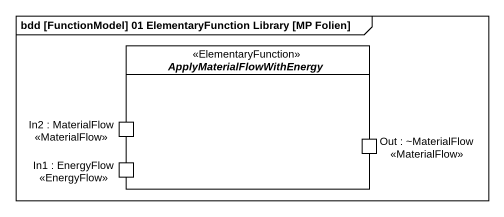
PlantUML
@startuml
mainframe bdd [FunctionModel] 01 ElementaryFunction Library [MP Folien]
rectangle ApplyMaterialFlowWithEnergy <<ElementaryFunction>> {
  port "In2 : MaterialFlow <<MaterialFlow>>" as In2_MaterialFlow
  port "Out : ~MaterialFlow <<MaterialFlow>>" as Out_MaterialFlow
  port "In1 : EnergyFlow <<EnergyFlow>>" as In1_EnergyFlow_EnergyFlow
}
@enduml
